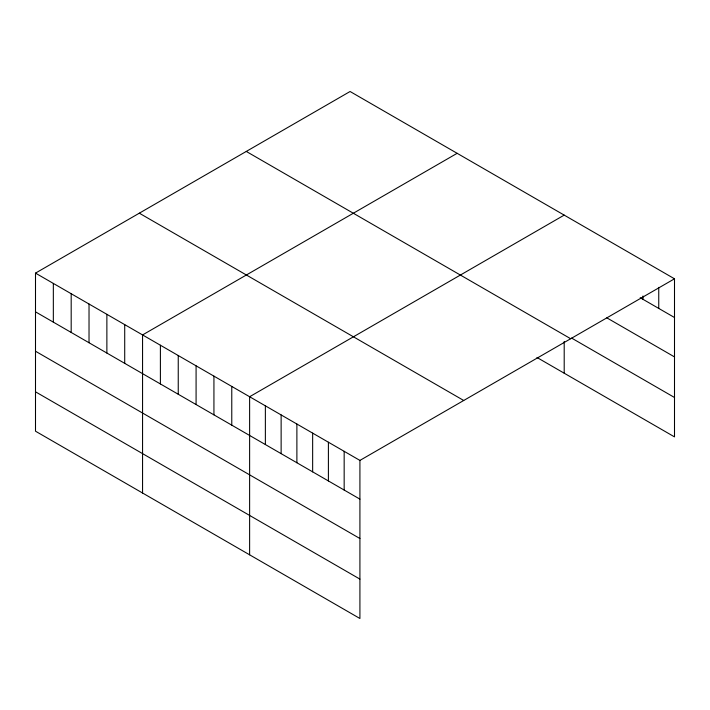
<?xml version="1.0" encoding="UTF-8"?>
<svg xmlns="http://www.w3.org/2000/svg" width="710" height="710" viewBox="0 0 710 710"><rect width="100%" height="100%" fill="white"/><g stroke="black" fill="none" stroke-linecap="round" stroke-linejoin="round"><path stroke-width="1.06" d="M35.5 273.119L359.917 460.417L359.917 618.499L35.5 431.201L35.5 273.119L350.083 91.501L674.5 278.799L674.5 436.881L536.964 357.476M457.142 153.307L142.559 334.934L142.559 493.015M564.202 215.112L249.618 396.739L249.618 554.821M359.917 460.417L674.5 278.799M640.207 297.712L674.5 317.512M606.837 317.84L674.5 356.908M571.612 338.084L674.5 397.485M246.272 151.434L570.689 338.732M139.311 213.186L463.728 400.484M35.5 311.841L359.917 499.139M35.5 351.228L359.917 538.526M35.5 391.813L359.917 579.111M658.747 287.399L658.747 308.415M642.985 295.999L642.985 299.318M564.202 341.466L564.202 373.194M344.164 451.32L344.164 490.042M328.402 442.223L328.402 480.945M312.648 433.127L312.648 471.848M296.886 424.03L296.886 462.751M281.133 414.933L281.133 453.646M265.371 405.836L265.371 444.549M231.771 386.435L231.771 425.157M213.932 376.131L213.932 414.853M196.084 365.836L196.084 404.549M178.245 355.533L178.245 394.245M160.398 345.229L160.398 383.95M124.712 324.63L124.712 363.342M106.873 314.326L106.873 353.039M89.025 304.022L89.025 342.744M71.186 293.727L71.186 332.44M53.339 283.423L53.339 322.136"/></g></svg>
